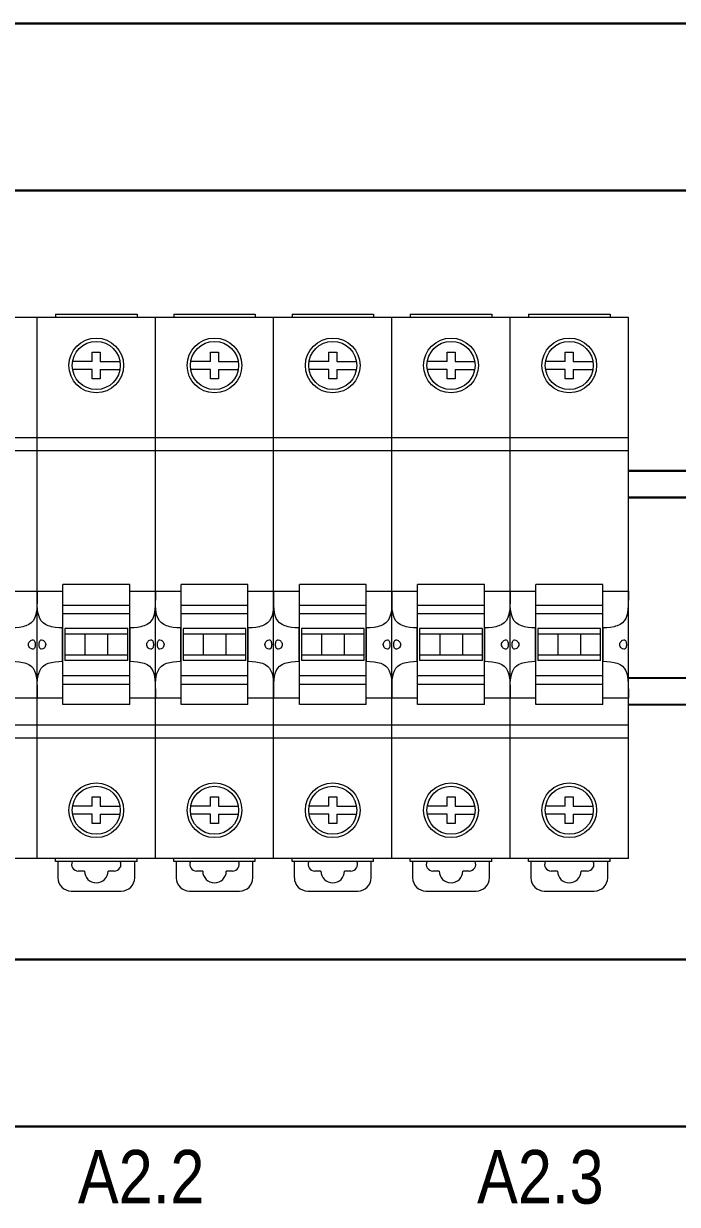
# Model space of a CAD drawing. Header units: millimetres. Extents: x -6000 to 26000, y -6000 to 26000.
# Drawn here: x 100.68 to 114.29, y -4527.28 to -4502.69 of the extents above; entities that cross this region are included whole.
import ezdxf

# ---------------------------------------------------------------- set-up
doc = ezdxf.new("R2010")
doc.units = ezdxf.units.MM
doc.header["$MEASUREMENT"] = 0
for name, color, linetype, lineweight in [('Чертеж и Рисунок_Ном._пера__1', 7, 'Continuous', 15), ('Чертеж и Рисунок_Ном._пера__21', 7, 'Continuous', 30), ('Чертеж и Рисунок_Ном._пера__7', 7, 'Continuous', 15)]:
    doc.layers.add(name, color=color, linetype=linetype, lineweight=lineweight)
doc.styles.add('СГЕНЕРИР_СТИЛЬ_1', font='')
doc.styles.get('СГЕНЕРИР_СТИЛЬ_1').set_extended_font_data('Arial Narrow')

msp = doc.modelspace()

# ---------------------------------------------------------------- linework, layer by layer
at = {"layer": 'Чертеж и Рисунок_Ном._пера__21', "color": 7, "linetype": 'Continuous', "lineweight": 30}
for p, q in [((84.398, -4502.689), (155.339, -4502.689)), ((155.339, -4506.166), (84.398, -4506.166)), ((113.269, -4512.007), (114.727, -4512.007)), ((113.269, -4512.561), (114.724, -4512.561)), ((105.897, -4516.319), (105.883, -4516.319)), ((114.726, -4516.318), (113.256, -4516.319)), ((114.729, -4516.874), (113.269, -4516.876)), ((84.398, -4522.18), (155.339, -4522.18)), ((155.339, -4525.657), (84.398, -4525.657))]:
    msp.add_line(p, q, dxfattribs=at)
at = {"layer": 'Чертеж и Рисунок_Ном._пера__7', "color": 7, "linetype": 'Continuous', "lineweight": 15}
for p, q in [((100.959, -4508.808), (98.497, -4508.808)), ((100.959, -4520.075), (100.959, -4508.808)), ((100.959, -4520.075), (100.959, -4508.808)), ((103.421, -4508.808), (100.959, -4508.808)), ((101.342, -4508.738), (101.342, -4508.808)), ((101.342, -4508.738), (103.039, -4508.738)), ((103.039, -4508.738), (103.039, -4508.808)), ((103.421, -4520.075), (103.421, -4508.808)), ((103.421, -4520.075), (103.421, -4508.808)), ((105.883, -4508.808), (103.421, -4508.808)), ((103.804, -4508.738), (103.804, -4508.808)), ((103.804, -4508.738), (105.501, -4508.738)), ((105.501, -4508.738), (105.501, -4508.808)), ((105.883, -4520.075), (105.883, -4508.808)), ((105.883, -4520.075), (105.883, -4508.808)), ((108.345, -4508.808), (105.883, -4508.808)), ((106.266, -4508.738), (106.266, -4508.808)), ((106.266, -4508.738), (107.963, -4508.738)), ((107.963, -4508.738), (107.963, -4508.808)), ((108.345, -4520.075), (108.345, -4508.808)), ((108.345, -4520.075), (108.345, -4508.808)), ((110.807, -4508.808), (108.345, -4508.808)), ((108.728, -4508.738), (108.728, -4508.808)), ((108.728, -4508.738), (110.425, -4508.738)), ((110.425, -4508.738), (110.425, -4508.808)), ((110.807, -4520.075), (110.807, -4508.808)), ((110.807, -4520.075), (110.807, -4508.808)), ((113.269, -4508.808), (110.807, -4508.808)), ((111.19, -4508.738), (111.19, -4508.808)), ((111.19, -4508.738), (112.887, -4508.738)), ((112.887, -4508.738), (112.887, -4508.808)), ((113.269, -4520.075), (113.269, -4508.808)), ((102.107, -4509.726), (102.107, -4509.531)), ((102.107, -4509.531), (102.274, -4509.531)), ((102.274, -4509.531), (102.274, -4509.726)), ((104.569, -4509.726), (104.569, -4509.531)), ((104.569, -4509.531), (104.736, -4509.531)), ((104.736, -4509.531), (104.736, -4509.726)), ((107.031, -4509.726), (107.031, -4509.531)), ((107.031, -4509.531), (107.198, -4509.531)), ((107.198, -4509.531), (107.198, -4509.726)), ((109.493, -4509.726), (109.493, -4509.531)), ((109.493, -4509.531), (109.66, -4509.531)), ((109.66, -4509.531), (109.66, -4509.726)), ((111.955, -4509.726), (111.955, -4509.531)), ((111.955, -4509.531), (112.122, -4509.531)), ((112.122, -4509.531), (112.122, -4509.726)), ((102.107, -4509.726), (101.696, -4509.726)), ((102.274, -4509.726), (102.684, -4509.726)), ((104.569, -4509.726), (104.158, -4509.726)), ((104.736, -4509.726), (105.146, -4509.726)), ((107.031, -4509.726), (106.621, -4509.726)), ((107.198, -4509.726), (107.608, -4509.726)), ((109.493, -4509.726), (109.083, -4509.726)), ((109.66, -4509.726), (110.07, -4509.726)), ((111.955, -4509.726), (111.545, -4509.726)), ((112.122, -4509.726), (112.532, -4509.726)), ((102.107, -4509.893), (101.696, -4509.893)), ((102.107, -4510.087), (102.107, -4509.893)), ((102.274, -4509.893), (102.274, -4510.087)), ((102.274, -4509.893), (102.684, -4509.893)), ((104.569, -4509.893), (104.158, -4509.893)), ((104.569, -4510.087), (104.569, -4509.893)), ((104.736, -4509.893), (104.736, -4510.087)), ((104.736, -4509.893), (105.146, -4509.893)), ((107.031, -4509.893), (106.621, -4509.893)), ((107.031, -4510.087), (107.031, -4509.893)), ((107.198, -4509.893), (107.198, -4510.087)), ((107.198, -4509.893), (107.608, -4509.893)), ((109.493, -4509.893), (109.083, -4509.893)), ((109.493, -4510.087), (109.493, -4509.893)), ((109.66, -4509.893), (109.66, -4510.087)), ((109.66, -4509.893), (110.07, -4509.893)), ((111.955, -4509.893), (111.545, -4509.893)), ((111.955, -4510.087), (111.955, -4509.893)), ((112.122, -4509.893), (112.122, -4510.087)), ((112.122, -4509.893), (112.532, -4509.893)), ((102.274, -4510.087), (102.107, -4510.087)), ((104.736, -4510.087), (104.569, -4510.087)), ((107.198, -4510.087), (107.031, -4510.087)), ((109.66, -4510.087), (109.493, -4510.087)), ((112.122, -4510.087), (111.955, -4510.087)), ((98.497, -4511.312), (100.959, -4511.312)), ((100.959, -4511.312), (103.421, -4511.312)), ((103.421, -4511.312), (105.883, -4511.312)), ((105.883, -4511.312), (108.345, -4511.312)), ((108.345, -4511.312), (110.807, -4511.312)), ((110.807, -4511.312), (113.269, -4511.312)), ((100.959, -4511.59), (98.497, -4511.59)), ((103.421, -4511.59), (100.959, -4511.59)), ((105.883, -4511.59), (103.421, -4511.59)), ((108.345, -4511.59), (105.883, -4511.59)), ((110.807, -4511.59), (108.345, -4511.59)), ((113.269, -4511.59), (110.807, -4511.59)), ((101.495, -4516.874), (101.495, -4514.37)), ((102.886, -4514.37), (101.495, -4514.37)), ((102.886, -4516.874), (102.886, -4514.37)), ((103.957, -4516.874), (103.957, -4514.37)), ((105.348, -4514.37), (103.957, -4514.37)), ((105.348, -4516.874), (105.348, -4514.37)), ((106.419, -4516.874), (106.419, -4514.37)), ((107.81, -4514.37), (106.419, -4514.37)), ((107.81, -4516.874), (107.81, -4514.37)), ((108.881, -4516.874), (108.881, -4514.37)), ((110.272, -4514.37), (108.881, -4514.37)), ((110.272, -4516.874), (110.272, -4514.37)), ((111.343, -4516.874), (111.343, -4514.37)), ((112.734, -4514.37), (111.343, -4514.37)), ((112.734, -4516.874), (112.734, -4514.37)), ((100.424, -4514.509), (100.959, -4514.509)), ((100.959, -4514.509), (101.495, -4514.509)), ((102.886, -4514.509), (103.421, -4514.509)), ((103.421, -4514.509), (103.957, -4514.509)), ((105.348, -4514.509), (105.883, -4514.509)), ((105.883, -4514.509), (106.419, -4514.509)), ((107.81, -4514.509), (108.345, -4514.509)), ((108.345, -4514.509), (108.881, -4514.509)), ((110.272, -4514.509), (110.807, -4514.509)), ((110.807, -4514.509), (111.343, -4514.509)), ((112.734, -4514.509), (113.269, -4514.509)), ((101.495, -4514.803), (102.886, -4514.803)), ((103.957, -4514.803), (105.348, -4514.803)), ((106.419, -4514.803), (107.81, -4514.803)), ((108.881, -4514.803), (110.272, -4514.803)), ((111.343, -4514.803), (112.734, -4514.803)), ((101.495, -4514.974), (102.886, -4514.974)), ((103.957, -4514.974), (105.348, -4514.974)), ((106.419, -4514.974), (107.81, -4514.974)), ((108.881, -4514.974), (110.272, -4514.974)), ((111.343, -4514.974), (112.734, -4514.974)), ((101.488, -4515.971), (101.488, -4515.273)), ((101.495, -4515.273), (101.488, -4515.273)), ((101.536, -4515.289), (101.536, -4515.407)), ((102.844, -4515.289), (101.536, -4515.289)), ((101.536, -4515.407), (101.536, -4515.956)), ((101.703, -4515.407), (101.536, -4515.407)), ((102.427, -4515.407), (101.703, -4515.407)), ((101.954, -4515.407), (101.954, -4515.838)), ((102.844, -4515.407), (102.427, -4515.407)), ((102.427, -4515.407), (102.427, -4515.838)), ((102.844, -4515.407), (102.844, -4515.289)), ((102.844, -4515.956), (102.844, -4515.407)), ((102.893, -4515.273), (102.886, -4515.273)), ((102.893, -4515.971), (102.893, -4515.273)), ((103.95, -4515.971), (103.95, -4515.273)), ((103.957, -4515.273), (103.95, -4515.273)), ((103.998, -4515.289), (103.998, -4515.407)), ((105.306, -4515.289), (103.998, -4515.289)), ((103.998, -4515.407), (103.998, -4515.956)), ((104.165, -4515.407), (103.998, -4515.407)), ((104.889, -4515.407), (104.165, -4515.407)), ((104.416, -4515.407), (104.416, -4515.838)), ((105.306, -4515.407), (104.889, -4515.407)), ((104.889, -4515.407), (104.889, -4515.838)), ((105.306, -4515.407), (105.306, -4515.289)), ((105.306, -4515.956), (105.306, -4515.407)), ((105.355, -4515.273), (105.348, -4515.273)), ((105.355, -4515.971), (105.355, -4515.273)), ((106.412, -4515.971), (106.412, -4515.273)), ((106.419, -4515.273), (106.412, -4515.273)), ((106.461, -4515.289), (106.461, -4515.407)), ((107.768, -4515.289), (106.461, -4515.289)), ((106.461, -4515.407), (106.461, -4515.956)), ((106.627, -4515.407), (106.461, -4515.407)), ((107.351, -4515.407), (106.627, -4515.407)), ((106.878, -4515.407), (106.878, -4515.838)), ((107.768, -4515.407), (107.351, -4515.407)), ((107.351, -4515.407), (107.351, -4515.838)), ((107.768, -4515.407), (107.768, -4515.289)), ((107.768, -4515.956), (107.768, -4515.407)), ((107.817, -4515.273), (107.81, -4515.273)), ((107.817, -4515.971), (107.817, -4515.273)), ((108.874, -4515.971), (108.874, -4515.273)), ((108.881, -4515.273), (108.874, -4515.273)), ((108.923, -4515.289), (108.923, -4515.407)), ((110.23, -4515.289), (108.923, -4515.289)), ((108.923, -4515.407), (108.923, -4515.956)), ((109.09, -4515.407), (108.923, -4515.407)), ((109.813, -4515.407), (109.09, -4515.407)), ((109.34, -4515.407), (109.34, -4515.838)), ((110.23, -4515.407), (109.813, -4515.407)), ((109.813, -4515.407), (109.813, -4515.838)), ((110.23, -4515.407), (110.23, -4515.289)), ((110.23, -4515.956), (110.23, -4515.407)), ((110.279, -4515.273), (110.272, -4515.273)), ((110.279, -4515.971), (110.279, -4515.273)), ((111.336, -4515.971), (111.336, -4515.273)), ((111.343, -4515.273), (111.336, -4515.273)), ((111.385, -4515.289), (111.385, -4515.407)), ((112.692, -4515.289), (111.385, -4515.289)), ((111.385, -4515.407), (111.385, -4515.956)), ((111.552, -4515.407), (111.385, -4515.407)), ((112.275, -4515.407), (111.552, -4515.407)), ((111.802, -4515.407), (111.802, -4515.838)), ((112.692, -4515.407), (112.275, -4515.407)), ((112.275, -4515.407), (112.275, -4515.838)), ((112.692, -4515.407), (112.692, -4515.289)), ((112.692, -4515.956), (112.692, -4515.407)), ((112.741, -4515.273), (112.734, -4515.273)), ((112.741, -4515.971), (112.741, -4515.273)), ((101.536, -4515.838), (102.844, -4515.838)), ((103.998, -4515.838), (105.306, -4515.838)), ((106.461, -4515.838), (107.768, -4515.838)), ((108.923, -4515.838), (110.23, -4515.838)), ((111.385, -4515.838), (112.692, -4515.838)), ((101.488, -4515.971), (101.495, -4515.971)), ((102.844, -4515.956), (101.536, -4515.956)), ((102.886, -4515.971), (102.893, -4515.971)), ((103.95, -4515.971), (103.957, -4515.971)), ((105.306, -4515.956), (103.998, -4515.956)), ((105.348, -4515.971), (105.355, -4515.971)), ((106.412, -4515.971), (106.419, -4515.971)), ((107.768, -4515.956), (106.461, -4515.956)), ((107.81, -4515.971), (107.817, -4515.971)), ((108.874, -4515.971), (108.881, -4515.971)), ((110.23, -4515.956), (108.923, -4515.956)), ((110.272, -4515.971), (110.279, -4515.971)), ((111.336, -4515.971), (111.343, -4515.971)), ((112.692, -4515.956), (111.385, -4515.956)), ((112.734, -4515.971), (112.741, -4515.971)), ((102.886, -4516.273), (101.495, -4516.273)), ((105.348, -4516.273), (103.957, -4516.273)), ((107.81, -4516.273), (106.419, -4516.273)), ((110.272, -4516.273), (108.881, -4516.273)), ((112.734, -4516.273), (111.343, -4516.273)), ((101.495, -4516.449), (102.886, -4516.449)), ((103.957, -4516.449), (105.348, -4516.449)), ((106.419, -4516.449), (107.81, -4516.449)), ((108.881, -4516.449), (110.272, -4516.449)), ((111.343, -4516.449), (112.734, -4516.449)), ((100.959, -4516.736), (100.424, -4516.736)), ((101.495, -4516.736), (100.959, -4516.736)), ((102.886, -4516.874), (101.495, -4516.874)), ((103.421, -4516.736), (102.886, -4516.736)), ((103.957, -4516.736), (103.421, -4516.736)), ((105.348, -4516.874), (103.957, -4516.874)), ((105.883, -4516.736), (105.348, -4516.736)), ((106.419, -4516.736), (105.883, -4516.736)), ((107.81, -4516.874), (106.419, -4516.874)), ((108.345, -4516.736), (107.81, -4516.736)), ((108.881, -4516.736), (108.345, -4516.736)), ((110.272, -4516.874), (108.881, -4516.874)), ((110.807, -4516.736), (110.272, -4516.736)), ((111.343, -4516.736), (110.807, -4516.736)), ((112.734, -4516.874), (111.343, -4516.874)), ((113.269, -4516.736), (112.734, -4516.736)), ((98.497, -4517.293), (100.959, -4517.293)), ((100.959, -4517.293), (103.421, -4517.293)), ((103.421, -4517.293), (105.883, -4517.293)), ((105.883, -4517.293), (108.345, -4517.293)), ((108.345, -4517.293), (110.807, -4517.293)), ((110.807, -4517.293), (113.269, -4517.293)), ((100.959, -4517.571), (98.497, -4517.571)), ((103.421, -4517.571), (100.959, -4517.571)), ((105.883, -4517.571), (103.421, -4517.571)), ((108.345, -4517.571), (105.883, -4517.571)), ((110.807, -4517.571), (108.345, -4517.571)), ((113.269, -4517.571), (110.807, -4517.571)), ((102.107, -4518.795), (102.274, -4518.795)), ((102.107, -4518.99), (102.107, -4518.795)), ((102.274, -4518.795), (102.274, -4518.99)), ((104.569, -4518.795), (104.736, -4518.795)), ((104.569, -4518.99), (104.569, -4518.795)), ((104.736, -4518.795), (104.736, -4518.99)), ((107.031, -4518.795), (107.198, -4518.795)), ((107.031, -4518.99), (107.031, -4518.795)), ((107.198, -4518.795), (107.198, -4518.99)), ((109.493, -4518.795), (109.66, -4518.795)), ((109.493, -4518.99), (109.493, -4518.795)), ((109.66, -4518.795), (109.66, -4518.99)), ((111.955, -4518.795), (112.122, -4518.795)), ((111.955, -4518.99), (111.955, -4518.795)), ((112.122, -4518.795), (112.122, -4518.99)), ((102.107, -4518.99), (101.696, -4518.99)), ((102.274, -4518.99), (102.684, -4518.99)), ((104.569, -4518.99), (104.158, -4518.99)), ((104.736, -4518.99), (105.146, -4518.99)), ((107.031, -4518.99), (106.621, -4518.99)), ((107.198, -4518.99), (107.608, -4518.99)), ((109.493, -4518.99), (109.083, -4518.99)), ((109.66, -4518.99), (110.07, -4518.99)), ((111.955, -4518.99), (111.545, -4518.99)), ((112.122, -4518.99), (112.532, -4518.99)), ((102.107, -4519.157), (101.696, -4519.157)), ((102.107, -4519.351), (102.107, -4519.157)), ((102.274, -4519.351), (102.107, -4519.351)), ((102.274, -4519.157), (102.684, -4519.157)), ((102.274, -4519.157), (102.274, -4519.351)), ((104.569, -4519.157), (104.158, -4519.157)), ((104.569, -4519.351), (104.569, -4519.157)), ((104.736, -4519.351), (104.569, -4519.351)), ((104.736, -4519.157), (105.146, -4519.157)), ((104.736, -4519.157), (104.736, -4519.351)), ((107.031, -4519.157), (106.621, -4519.157)), ((107.031, -4519.351), (107.031, -4519.157)), ((107.198, -4519.351), (107.031, -4519.351)), ((107.198, -4519.157), (107.608, -4519.157)), ((107.198, -4519.157), (107.198, -4519.351)), ((109.493, -4519.157), (109.083, -4519.157)), ((109.493, -4519.351), (109.493, -4519.157)), ((109.66, -4519.351), (109.493, -4519.351)), ((109.66, -4519.157), (110.07, -4519.157)), ((109.66, -4519.157), (109.66, -4519.351)), ((111.955, -4519.157), (111.545, -4519.157)), ((111.955, -4519.351), (111.955, -4519.157)), ((112.122, -4519.351), (111.955, -4519.351)), ((112.122, -4519.157), (112.532, -4519.157)), ((112.122, -4519.157), (112.122, -4519.351)), ((100.959, -4520.075), (98.497, -4520.075)), ((103.421, -4520.075), (100.959, -4520.075)), ((101.342, -4520.144), (101.342, -4520.075)), ((103.039, -4520.144), (103.039, -4520.075)), ((105.883, -4520.075), (103.421, -4520.075)), ((103.804, -4520.144), (103.804, -4520.075)), ((105.501, -4520.144), (105.501, -4520.075)), ((108.345, -4520.075), (105.883, -4520.075)), ((106.266, -4520.144), (106.266, -4520.075)), ((107.963, -4520.144), (107.963, -4520.075)), ((110.807, -4520.075), (108.345, -4520.075)), ((108.728, -4520.144), (108.728, -4520.075)), ((110.425, -4520.144), (110.425, -4520.075)), ((113.269, -4520.075), (110.807, -4520.075)), ((111.19, -4520.144), (111.19, -4520.075)), ((112.887, -4520.144), (112.887, -4520.075)), ((103.039, -4520.144), (101.342, -4520.144)), ((101.39, -4520.144), (101.39, -4520.478)), ((101.944, -4520.339), (101.815, -4520.339)), ((102.566, -4520.339), (102.436, -4520.339)), ((102.99, -4520.478), (102.99, -4520.144)), ((105.501, -4520.144), (103.804, -4520.144)), ((103.852, -4520.144), (103.852, -4520.478)), ((104.406, -4520.339), (104.277, -4520.339)), ((105.028, -4520.339), (104.898, -4520.339)), ((105.452, -4520.478), (105.452, -4520.144)), ((107.963, -4520.144), (106.266, -4520.144)), ((106.314, -4520.144), (106.314, -4520.478)), ((106.868, -4520.339), (106.739, -4520.339)), ((107.49, -4520.339), (107.36, -4520.339)), ((107.914, -4520.478), (107.914, -4520.144)), ((110.425, -4520.144), (108.728, -4520.144)), ((108.777, -4520.144), (108.777, -4520.478)), ((109.33, -4520.339), (109.201, -4520.339)), ((109.952, -4520.339), (109.822, -4520.339)), ((110.376, -4520.478), (110.376, -4520.144)), ((112.887, -4520.144), (111.19, -4520.144)), ((111.239, -4520.144), (111.239, -4520.478)), ((111.792, -4520.339), (111.663, -4520.339)), ((112.414, -4520.339), (112.285, -4520.339)), ((112.838, -4520.478), (112.838, -4520.144)), ((101.669, -4520.756), (102.712, -4520.756)), ((104.131, -4520.756), (105.174, -4520.756)), ((106.593, -4520.756), (107.636, -4520.756)), ((109.055, -4520.756), (110.098, -4520.756)), ((111.517, -4520.756), (112.56, -4520.756))]:
    msp.add_line(p, q, dxfattribs=at)
at = {"layer": 'Чертеж и Рисунок_Ном._пера__7', "color": 7, "linetype": 'Continuous', "lineweight": 15, "flags": 128}
for points in [[(100.959, -4514.509), (100.959, -4514.666), (100.958, -4514.743), (100.955, -4514.818), (100.95, -4514.889), (100.941, -4514.957), (100.926, -4515.02), (100.904, -4515.077), (100.874, -4515.127), (100.834, -4515.17), (100.785, -4515.205), (100.726, -4515.231), (100.693, -4515.242), (100.659, -4515.251), (100.586, -4515.264), (100.51, -4515.271), (100.431, -4515.273)], [(101.488, -4515.273), (101.409, -4515.271), (101.332, -4515.264), (101.259, -4515.251), (101.225, -4515.242), (101.192, -4515.231), (101.134, -4515.205), (101.084, -4515.17), (101.044, -4515.127), (101.014, -4515.077), (100.992, -4515.02), (100.977, -4514.957), (100.968, -4514.889), (100.963, -4514.818), (100.96, -4514.743), (100.959, -4514.666), (100.959, -4514.509)], [(103.421, -4514.509), (103.421, -4514.666), (103.42, -4514.743), (103.417, -4514.818), (103.412, -4514.889), (103.403, -4514.957), (103.388, -4515.02), (103.366, -4515.077), (103.336, -4515.127), (103.296, -4515.17), (103.247, -4515.205), (103.188, -4515.231), (103.156, -4515.242), (103.121, -4515.251), (103.049, -4515.264), (102.972, -4515.271), (102.893, -4515.273)], [(103.95, -4515.273), (103.871, -4515.271), (103.794, -4515.264), (103.721, -4515.251), (103.687, -4515.242), (103.654, -4515.231), (103.596, -4515.205), (103.546, -4515.17), (103.506, -4515.127), (103.476, -4515.077), (103.454, -4515.02), (103.44, -4514.957), (103.43, -4514.889), (103.425, -4514.818), (103.423, -4514.743), (103.421, -4514.666), (103.421, -4514.509)], [(105.883, -4514.509), (105.883, -4514.666), (105.882, -4514.743), (105.879, -4514.818), (105.874, -4514.889), (105.865, -4514.957), (105.85, -4515.02), (105.828, -4515.077), (105.798, -4515.127), (105.758, -4515.17), (105.709, -4515.205), (105.65, -4515.231), (105.618, -4515.242), (105.583, -4515.251), (105.511, -4515.264), (105.434, -4515.271), (105.355, -4515.273)], [(106.412, -4515.273), (106.333, -4515.271), (106.256, -4515.264), (106.183, -4515.251), (106.149, -4515.242), (106.116, -4515.231), (106.058, -4515.205), (106.008, -4515.17), (105.968, -4515.127), (105.938, -4515.077), (105.916, -4515.02), (105.902, -4514.957), (105.892, -4514.889), (105.887, -4514.818), (105.885, -4514.743), (105.884, -4514.666), (105.883, -4514.509)], [(108.345, -4514.509), (108.345, -4514.666), (108.344, -4514.743), (108.341, -4514.818), (108.336, -4514.889), (108.327, -4514.957), (108.312, -4515.02), (108.29, -4515.077), (108.26, -4515.127), (108.22, -4515.17), (108.171, -4515.205), (108.112, -4515.231), (108.08, -4515.242), (108.045, -4515.251), (107.973, -4515.264), (107.896, -4515.271), (107.817, -4515.273)], [(108.874, -4515.273), (108.795, -4515.271), (108.718, -4515.264), (108.645, -4515.251), (108.611, -4515.242), (108.579, -4515.231), (108.52, -4515.205), (108.47, -4515.17), (108.43, -4515.127), (108.4, -4515.077), (108.378, -4515.02), (108.364, -4514.957), (108.354, -4514.889), (108.349, -4514.818), (108.347, -4514.743), (108.346, -4514.666), (108.345, -4514.509)], [(110.807, -4514.509), (110.807, -4514.666), (110.806, -4514.743), (110.804, -4514.818), (110.798, -4514.889), (110.789, -4514.957), (110.774, -4515.02), (110.753, -4515.077), (110.722, -4515.127), (110.683, -4515.17), (110.633, -4515.205), (110.574, -4515.231), (110.542, -4515.242), (110.508, -4515.251), (110.435, -4515.264), (110.358, -4515.271), (110.279, -4515.273)], [(111.336, -4515.273), (111.257, -4515.271), (111.18, -4515.264), (111.107, -4515.251), (111.073, -4515.242), (111.041, -4515.231), (110.982, -4515.205), (110.932, -4515.17), (110.893, -4515.127), (110.862, -4515.077), (110.84, -4515.02), (110.826, -4514.957), (110.817, -4514.889), (110.811, -4514.818), (110.809, -4514.743), (110.808, -4514.666), (110.807, -4514.509)], [(113.269, -4514.509), (113.269, -4514.666), (113.268, -4514.743), (113.266, -4514.818), (113.26, -4514.889), (113.251, -4514.957), (113.236, -4515.02), (113.215, -4515.077), (113.184, -4515.127), (113.145, -4515.17), (113.095, -4515.205), (113.036, -4515.231), (113.004, -4515.242), (112.97, -4515.251), (112.897, -4515.264), (112.82, -4515.271), (112.741, -4515.273)], [(100.779, -4515.622), (100.782, -4515.6), (100.789, -4515.581), (100.8, -4515.564), (100.812, -4515.55), (100.826, -4515.539), (100.839, -4515.532), (100.866, -4515.525)], [(100.866, -4515.72), (100.839, -4515.713), (100.826, -4515.705), (100.812, -4515.694), (100.8, -4515.681), (100.789, -4515.664), (100.782, -4515.644), (100.779, -4515.622)], [(100.866, -4515.525), (100.877, -4515.526), (100.887, -4515.531), (100.897, -4515.539), (100.904, -4515.551), (100.911, -4515.565), (100.915, -4515.583), (100.918, -4515.602), (100.919, -4515.622)], [(100.919, -4515.622), (100.918, -4515.643), (100.915, -4515.662), (100.911, -4515.679), (100.904, -4515.694), (100.897, -4515.705), (100.887, -4515.714), (100.877, -4515.718), (100.866, -4515.72)], [(101, -4515.622), (101, -4515.602), (101.003, -4515.583), (101.008, -4515.565), (101.014, -4515.551), (101.022, -4515.539), (101.031, -4515.531), (101.041, -4515.526), (101.053, -4515.525)], [(101.053, -4515.72), (101.041, -4515.718), (101.031, -4515.714), (101.022, -4515.705), (101.014, -4515.694), (101.008, -4515.679), (101.003, -4515.662), (101, -4515.643), (101, -4515.622)], [(101.053, -4515.525), (101.079, -4515.532), (101.093, -4515.539), (101.106, -4515.55), (101.118, -4515.564), (101.129, -4515.581), (101.136, -4515.6), (101.139, -4515.622)], [(101.139, -4515.622), (101.136, -4515.644), (101.129, -4515.664), (101.118, -4515.681), (101.106, -4515.694), (101.093, -4515.705), (101.079, -4515.713), (101.053, -4515.72)], [(103.241, -4515.622), (103.244, -4515.6), (103.251, -4515.581), (103.262, -4515.564), (103.274, -4515.55), (103.288, -4515.539), (103.301, -4515.532), (103.328, -4515.525)], [(103.328, -4515.72), (103.301, -4515.713), (103.288, -4515.705), (103.274, -4515.694), (103.262, -4515.681), (103.251, -4515.664), (103.244, -4515.644), (103.241, -4515.622)], [(103.328, -4515.525), (103.339, -4515.526), (103.349, -4515.531), (103.359, -4515.539), (103.366, -4515.551), (103.373, -4515.565), (103.377, -4515.583), (103.38, -4515.602), (103.381, -4515.622)], [(103.381, -4515.622), (103.38, -4515.643), (103.377, -4515.662), (103.373, -4515.679), (103.366, -4515.694), (103.359, -4515.705), (103.349, -4515.714), (103.339, -4515.718), (103.328, -4515.72)], [(103.462, -4515.622), (103.463, -4515.602), (103.465, -4515.583), (103.47, -4515.565), (103.476, -4515.551), (103.484, -4515.539), (103.493, -4515.531), (103.503, -4515.526), (103.515, -4515.525)], [(103.515, -4515.72), (103.503, -4515.718), (103.493, -4515.714), (103.484, -4515.705), (103.476, -4515.694), (103.47, -4515.679), (103.465, -4515.662), (103.463, -4515.643), (103.462, -4515.622)], [(103.515, -4515.525), (103.541, -4515.532), (103.555, -4515.539), (103.568, -4515.55), (103.58, -4515.564), (103.591, -4515.581), (103.599, -4515.6), (103.601, -4515.622)], [(103.601, -4515.622), (103.599, -4515.644), (103.591, -4515.664), (103.58, -4515.681), (103.568, -4515.694), (103.555, -4515.705), (103.541, -4515.713), (103.515, -4515.72)], [(105.703, -4515.622), (105.706, -4515.6), (105.714, -4515.581), (105.724, -4515.564), (105.737, -4515.55), (105.75, -4515.539), (105.763, -4515.532), (105.79, -4515.525)], [(105.79, -4515.72), (105.763, -4515.713), (105.75, -4515.705), (105.737, -4515.694), (105.724, -4515.681), (105.714, -4515.664), (105.706, -4515.644), (105.703, -4515.622)], [(105.79, -4515.525), (105.801, -4515.526), (105.811, -4515.531), (105.821, -4515.539), (105.829, -4515.551), (105.835, -4515.565), (105.839, -4515.583), (105.842, -4515.602), (105.843, -4515.622)], [(105.843, -4515.622), (105.842, -4515.643), (105.839, -4515.662), (105.835, -4515.679), (105.829, -4515.694), (105.821, -4515.705), (105.811, -4515.714), (105.801, -4515.718), (105.79, -4515.72)], [(105.924, -4515.622), (105.925, -4515.602), (105.927, -4515.583), (105.932, -4515.565), (105.938, -4515.551), (105.946, -4515.539), (105.955, -4515.531), (105.965, -4515.526), (105.977, -4515.525)], [(105.977, -4515.72), (105.965, -4515.718), (105.955, -4515.714), (105.946, -4515.705), (105.938, -4515.694), (105.932, -4515.679), (105.927, -4515.662), (105.925, -4515.643), (105.924, -4515.622)], [(105.977, -4515.525), (106.003, -4515.532), (106.017, -4515.539), (106.03, -4515.55), (106.042, -4515.564), (106.053, -4515.581), (106.061, -4515.6), (106.063, -4515.622)], [(106.063, -4515.622), (106.061, -4515.644), (106.053, -4515.664), (106.042, -4515.681), (106.03, -4515.694), (106.017, -4515.705), (106.003, -4515.713), (105.977, -4515.72)], [(108.165, -4515.622), (108.168, -4515.6), (108.176, -4515.581), (108.186, -4515.564), (108.199, -4515.55), (108.212, -4515.539), (108.225, -4515.532), (108.252, -4515.525)], [(108.252, -4515.72), (108.225, -4515.713), (108.212, -4515.705), (108.199, -4515.694), (108.186, -4515.681), (108.176, -4515.664), (108.168, -4515.644), (108.165, -4515.622)], [(108.252, -4515.525), (108.263, -4515.526), (108.274, -4515.531), (108.283, -4515.539), (108.291, -4515.551), (108.297, -4515.565), (108.301, -4515.583), (108.304, -4515.602), (108.305, -4515.622)], [(108.305, -4515.622), (108.304, -4515.643), (108.301, -4515.662), (108.297, -4515.679), (108.291, -4515.694), (108.283, -4515.705), (108.274, -4515.714), (108.263, -4515.718), (108.252, -4515.72)], [(108.386, -4515.622), (108.387, -4515.602), (108.389, -4515.583), (108.394, -4515.565), (108.4, -4515.551), (108.408, -4515.539), (108.417, -4515.531), (108.428, -4515.526), (108.439, -4515.525)], [(108.439, -4515.72), (108.428, -4515.718), (108.417, -4515.714), (108.408, -4515.705), (108.4, -4515.694), (108.394, -4515.679), (108.389, -4515.662), (108.387, -4515.643), (108.386, -4515.622)], [(108.439, -4515.525), (108.465, -4515.532), (108.479, -4515.539), (108.492, -4515.55), (108.504, -4515.564), (108.515, -4515.581), (108.523, -4515.6), (108.525, -4515.622)], [(108.525, -4515.622), (108.523, -4515.644), (108.515, -4515.664), (108.504, -4515.681), (108.492, -4515.694), (108.479, -4515.705), (108.465, -4515.713), (108.439, -4515.72)], [(110.627, -4515.622), (110.63, -4515.6), (110.638, -4515.581), (110.648, -4515.564), (110.661, -4515.55), (110.674, -4515.539), (110.687, -4515.532), (110.714, -4515.525)], [(110.714, -4515.72), (110.687, -4515.713), (110.674, -4515.705), (110.661, -4515.694), (110.648, -4515.681), (110.638, -4515.664), (110.63, -4515.644), (110.627, -4515.622)], [(110.714, -4515.525), (110.725, -4515.526), (110.736, -4515.531), (110.745, -4515.539), (110.753, -4515.551), (110.759, -4515.565), (110.763, -4515.583), (110.766, -4515.602), (110.767, -4515.622)], [(110.767, -4515.622), (110.766, -4515.643), (110.763, -4515.662), (110.759, -4515.679), (110.753, -4515.694), (110.745, -4515.705), (110.736, -4515.714), (110.725, -4515.718), (110.714, -4515.72)], [(110.848, -4515.622), (110.849, -4515.602), (110.851, -4515.583), (110.856, -4515.565), (110.862, -4515.551), (110.87, -4515.539), (110.879, -4515.531), (110.89, -4515.526), (110.901, -4515.525)], [(110.901, -4515.72), (110.89, -4515.718), (110.879, -4515.714), (110.87, -4515.705), (110.862, -4515.694), (110.856, -4515.679), (110.851, -4515.662), (110.849, -4515.643), (110.848, -4515.622)], [(110.901, -4515.525), (110.927, -4515.532), (110.941, -4515.539), (110.954, -4515.55), (110.967, -4515.564), (110.977, -4515.581), (110.985, -4515.6), (110.988, -4515.622)], [(110.988, -4515.622), (110.985, -4515.644), (110.977, -4515.664), (110.967, -4515.681), (110.954, -4515.694), (110.941, -4515.705), (110.927, -4515.713), (110.901, -4515.72)], [(113.089, -4515.622), (113.092, -4515.6), (113.1, -4515.581), (113.11, -4515.564), (113.123, -4515.55), (113.136, -4515.539), (113.15, -4515.532), (113.176, -4515.525)], [(113.176, -4515.72), (113.15, -4515.713), (113.136, -4515.705), (113.123, -4515.694), (113.11, -4515.681), (113.1, -4515.664), (113.092, -4515.644), (113.089, -4515.622)], [(113.176, -4515.525), (113.187, -4515.526), (113.198, -4515.531), (113.207, -4515.539), (113.215, -4515.551), (113.221, -4515.565), (113.225, -4515.583), (113.228, -4515.602), (113.229, -4515.622)], [(113.229, -4515.622), (113.228, -4515.643), (113.225, -4515.662), (113.221, -4515.679), (113.215, -4515.694), (113.207, -4515.705), (113.198, -4515.714), (113.187, -4515.718), (113.176, -4515.72)], [(100.431, -4515.971), (100.51, -4515.974), (100.586, -4515.981), (100.659, -4515.994), (100.693, -4516.003), (100.726, -4516.013), (100.785, -4516.04), (100.834, -4516.075), (100.874, -4516.117), (100.904, -4516.168), (100.926, -4516.225), (100.941, -4516.288), (100.95, -4516.355), (100.955, -4516.427), (100.958, -4516.501), (100.959, -4516.578), (100.959, -4516.736)], [(100.959, -4516.736), (100.959, -4516.578), (100.96, -4516.501), (100.963, -4516.427), (100.968, -4516.355), (100.977, -4516.288), (100.992, -4516.225), (101.014, -4516.168), (101.044, -4516.117), (101.084, -4516.075), (101.134, -4516.04), (101.192, -4516.013), (101.225, -4516.003), (101.259, -4515.994), (101.332, -4515.981), (101.409, -4515.974), (101.488, -4515.971)], [(102.893, -4515.971), (102.972, -4515.974), (103.049, -4515.981), (103.121, -4515.994), (103.156, -4516.003), (103.188, -4516.013), (103.247, -4516.04), (103.296, -4516.075), (103.336, -4516.117), (103.366, -4516.168), (103.388, -4516.225), (103.403, -4516.288), (103.412, -4516.355), (103.417, -4516.427), (103.42, -4516.501), (103.421, -4516.578), (103.421, -4516.736)], [(103.421, -4516.736), (103.421, -4516.578), (103.423, -4516.501), (103.425, -4516.427), (103.43, -4516.355), (103.44, -4516.288), (103.454, -4516.225), (103.476, -4516.168), (103.506, -4516.117), (103.546, -4516.075), (103.596, -4516.04), (103.654, -4516.013), (103.687, -4516.003), (103.721, -4515.994), (103.794, -4515.981), (103.871, -4515.974), (103.95, -4515.971)], [(105.355, -4515.971), (105.434, -4515.974), (105.511, -4515.981), (105.583, -4515.994), (105.618, -4516.003), (105.65, -4516.013), (105.709, -4516.04), (105.758, -4516.075), (105.798, -4516.117), (105.828, -4516.168), (105.85, -4516.225), (105.865, -4516.288), (105.874, -4516.355), (105.879, -4516.427), (105.882, -4516.501), (105.883, -4516.578), (105.883, -4516.736)], [(105.883, -4516.736), (105.884, -4516.578), (105.885, -4516.501), (105.887, -4516.427), (105.892, -4516.355), (105.902, -4516.288), (105.916, -4516.225), (105.938, -4516.168), (105.968, -4516.117), (106.008, -4516.075), (106.058, -4516.04), (106.116, -4516.013), (106.149, -4516.003), (106.183, -4515.994), (106.256, -4515.981), (106.333, -4515.974), (106.412, -4515.971)], [(107.817, -4515.971), (107.896, -4515.974), (107.973, -4515.981), (108.045, -4515.994), (108.08, -4516.003), (108.112, -4516.013), (108.171, -4516.04), (108.22, -4516.075), (108.26, -4516.117), (108.29, -4516.168), (108.312, -4516.225), (108.327, -4516.288), (108.336, -4516.355), (108.341, -4516.427), (108.344, -4516.501), (108.345, -4516.578), (108.345, -4516.736)], [(108.345, -4516.736), (108.346, -4516.578), (108.347, -4516.501), (108.349, -4516.427), (108.354, -4516.355), (108.364, -4516.288), (108.378, -4516.225), (108.4, -4516.168), (108.43, -4516.117), (108.47, -4516.075), (108.52, -4516.04), (108.579, -4516.013), (108.611, -4516.003), (108.645, -4515.994), (108.718, -4515.981), (108.795, -4515.974), (108.874, -4515.971)], [(110.279, -4515.971), (110.358, -4515.974), (110.435, -4515.981), (110.508, -4515.994), (110.542, -4516.003), (110.574, -4516.013), (110.633, -4516.04), (110.683, -4516.075), (110.722, -4516.117), (110.753, -4516.168), (110.774, -4516.225), (110.789, -4516.288), (110.798, -4516.355), (110.804, -4516.427), (110.806, -4516.501), (110.807, -4516.578), (110.807, -4516.736)], [(110.807, -4516.736), (110.808, -4516.578), (110.809, -4516.501), (110.811, -4516.427), (110.817, -4516.355), (110.826, -4516.288), (110.84, -4516.225), (110.862, -4516.168), (110.893, -4516.117), (110.932, -4516.075), (110.982, -4516.04), (111.041, -4516.013), (111.073, -4516.003), (111.107, -4515.994), (111.18, -4515.981), (111.257, -4515.974), (111.336, -4515.971)], [(112.741, -4515.971), (112.82, -4515.974), (112.897, -4515.981), (112.97, -4515.994), (113.004, -4516.003), (113.036, -4516.013), (113.095, -4516.04), (113.145, -4516.075), (113.184, -4516.117), (113.215, -4516.168), (113.236, -4516.225), (113.251, -4516.288), (113.26, -4516.355), (113.266, -4516.427), (113.268, -4516.501), (113.269, -4516.578), (113.269, -4516.736)]]:
    msp.add_lwpolyline(points, dxfattribs=at)
at = {"layer": 'Чертеж и Рисунок_Ном._пера__7', "color": 7, "linetype": 'Continuous', "lineweight": 15}
for centre, radius in [((102.19, -4509.809), 0.57), ((102.19, -4509.809), 0.501), ((104.652, -4509.809), 0.57), ((104.652, -4509.809), 0.501), ((107.114, -4509.809), 0.57), ((107.114, -4509.809), 0.501), ((109.576, -4509.809), 0.57), ((109.576, -4509.809), 0.501), ((112.038, -4509.809), 0.57), ((112.038, -4509.809), 0.501), ((102.19, -4519.073), 0.57), ((102.19, -4519.073), 0.501), ((104.652, -4519.073), 0.57), ((104.652, -4519.073), 0.501), ((107.114, -4519.073), 0.57), ((107.114, -4519.073), 0.501), ((109.576, -4519.073), 0.57), ((109.576, -4519.073), 0.501), ((112.038, -4519.073), 0.57), ((112.038, -4519.073), 0.501)]:
    msp.add_circle(centre, radius, dxfattribs=at)
for centre, radius, start, end in [((101.815, -4520.2), 0.139, 154.0053, 270), ((102.19, -4520.339), 0.246, 180, 0), ((102.566, -4520.2), 0.139, 270, 25.9947), ((104.277, -4520.2), 0.139, 154.0053, 270), ((104.652, -4520.339), 0.246, 180, 0), ((105.028, -4520.2), 0.139, 270, 25.9947), ((106.739, -4520.2), 0.139, 154.0053, 270), ((107.114, -4520.339), 0.246, 180, 0), ((107.49, -4520.2), 0.139, 270, 25.9947), ((109.201, -4520.2), 0.139, 154.0053, 270), ((109.576, -4520.339), 0.246, 180, 0), ((109.952, -4520.2), 0.139, 270, 25.9947), ((111.663, -4520.2), 0.139, 154.0053, 270), ((112.038, -4520.339), 0.246, 180, 0), ((112.414, -4520.2), 0.139, 270, 25.9947), ((101.669, -4520.478), 0.278, 180, 270), ((102.712, -4520.478), 0.278, 270, 0), ((104.131, -4520.478), 0.278, 180, 270), ((105.174, -4520.478), 0.278, 270, 0), ((106.593, -4520.478), 0.278, 180, 270), ((107.636, -4520.478), 0.278, 270, 0), ((109.055, -4520.478), 0.278, 180, 270), ((110.098, -4520.478), 0.278, 270, 0), ((111.517, -4520.478), 0.278, 180, 270), ((112.56, -4520.478), 0.278, 270, 0)]:
    msp.add_arc(centre, radius, start, end, dxfattribs=at)

# ---------------------------------------------------------------- texts
at = {"layer": 'Чертеж и Рисунок_Ном._пера__1', "color": 7, "linetype": 'Continuous', "lineweight": 15, "char_height": 1.1128, "attachment_point": 7, "style": 'СГЕНЕРИР_СТИЛЬ_1'}
for s, insert in [('\\A1;{\\pql;\\fArial Narrow|b0|i0|c204|p34;A2.}', (101.807, -4527.263)), ('\\A1;{\\pql;\\fArial Narrow|b0|i0|c204|p34;2}', (103.734, -4527.263)), ('\\A1;{\\pql;\\fArial Narrow|b0|i0|c204|p34;A2.}', (110.118, -4527.263)), ('\\A1;{\\pql;\\fArial Narrow|b0|i0|c204|p34;3}', (112.045, -4527.283))]:
    msp.add_mtext(s, dxfattribs=dict(at, insert=insert))

doc.saveas('drawing.dxf')
